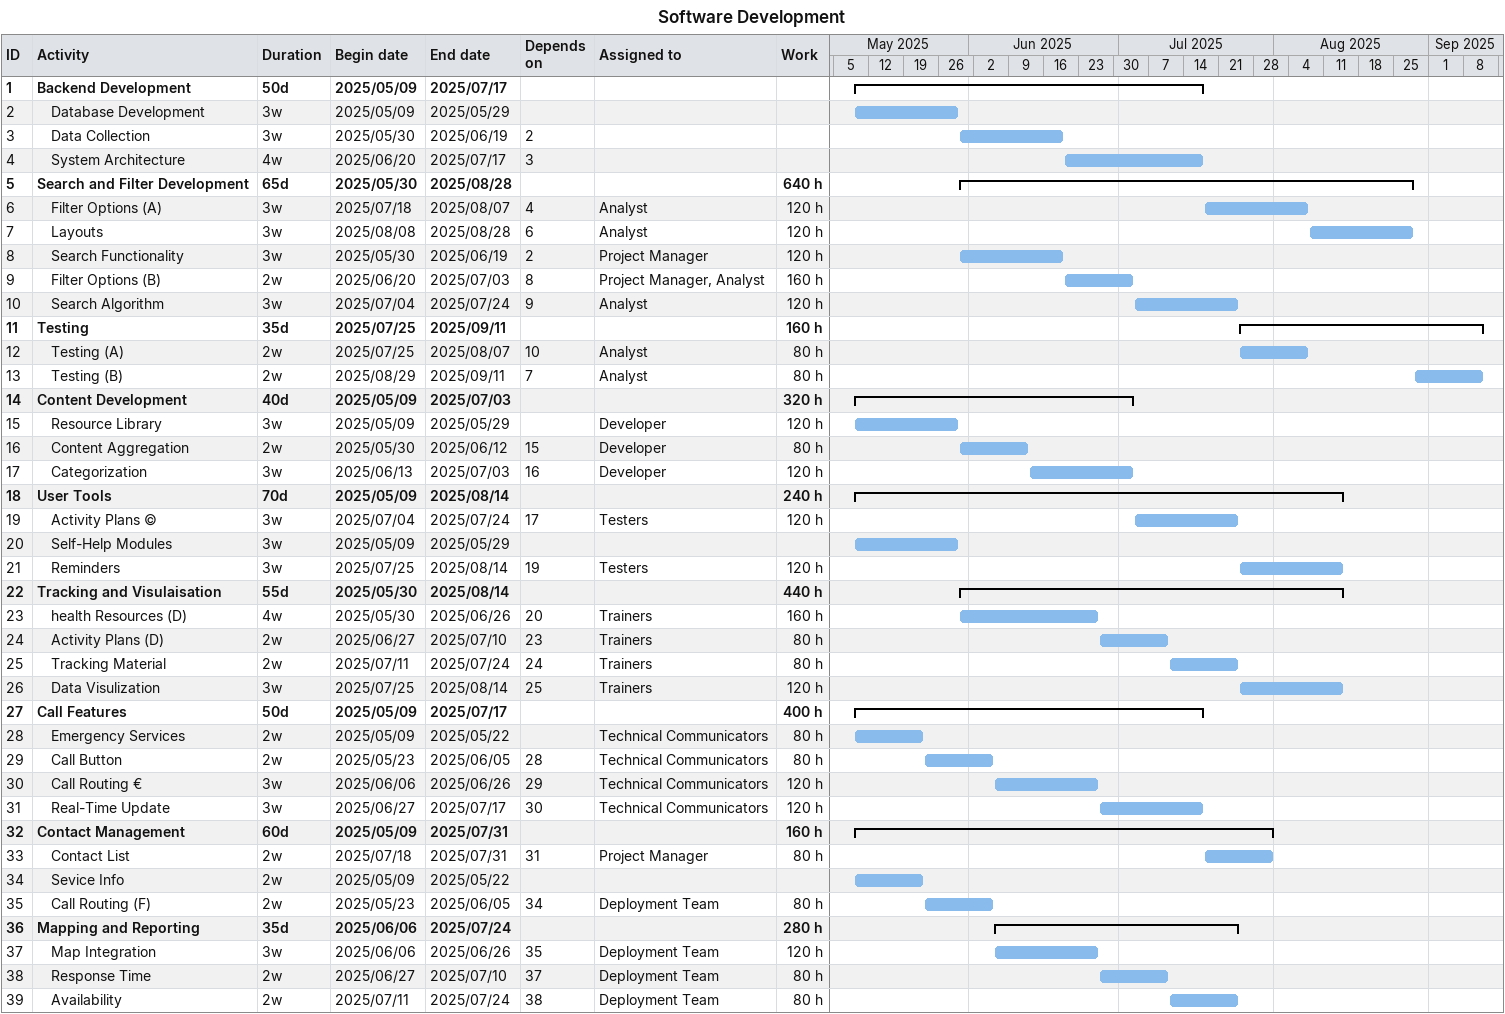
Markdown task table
Software Development

| ID | Level | Task | Duration | Start | Finish | Predecessors | Resources | Work (h) |
|---|---|---|---|---|---|---|---|---|
| 1 | 1 | **Backend Development** | 50d | 2025-05-09 | 2025-07-17 |  |  |  |
| 2 | 2 | Database Development | 3w | 2025-05-09 | 2025-05-29 |  |  |  |
| 3 | 2 | Data Collection | 3w | 2025-05-30 | 2025-06-19 | 2 |  |  |
| 4 | 2 | System Architecture | 4w | 2025-06-20 | 2025-07-17 | 3 |  |  |
| 5 | 1 | **Search and Filter Development** | 65d | 2025-05-30 | 2025-08-28 |  |  | 640 |
| 6 | 2 | Filter Options (A) | 3w | 2025-07-18 | 2025-08-07 | 4 | Analyst | 120 |
| 7 | 2 | Layouts | 3w | 2025-08-08 | 2025-08-28 | 6 | Analyst | 120 |
| 8 | 2 | Search Functionality | 3w | 2025-05-30 | 2025-06-19 | 2 | Project Manager | 120 |
| 9 | 2 | Filter Options (B) | 2w | 2025-06-20 | 2025-07-03 | 8 | Project Manager, Analyst | 160 |
| 10 | 2 | Search Algorithm | 3w | 2025-07-04 | 2025-07-24 | 9 | Analyst | 120 |
| 11 | 1 | **Testing** | 35d | 2025-07-25 | 2025-09-11 |  |  | 160 |
| 12 | 2 | Testing (A) | 2w | 2025-07-25 | 2025-08-07 | 10 | Analyst | 80 |
| 13 | 2 | Testing (B) | 2w | 2025-08-29 | 2025-09-11 | 7 | Analyst | 80 |
| 14 | 1 | **Content Development** | 40d | 2025-05-09 | 2025-07-03 |  |  | 320 |
| 15 | 2 | Resource Library | 3w | 2025-05-09 | 2025-05-29 |  | Developer | 120 |
| 16 | 2 | Content Aggregation | 2w | 2025-05-30 | 2025-06-12 | 15 | Developer | 80 |
| 17 | 2 | Categorization | 3w | 2025-06-13 | 2025-07-03 | 16 | Developer | 120 |
| 18 | 1 | **User Tools** | 70d | 2025-05-09 | 2025-08-14 |  |  | 240 |
| 19 | 2 | Activity Plans © | 3w | 2025-07-04 | 2025-07-24 | 17 | Testers | 120 |
| 20 | 2 | Self-Help Modules | 3w | 2025-05-09 | 2025-05-29 |  |  |  |
| 21 | 2 | Reminders | 3w | 2025-07-25 | 2025-08-14 | 19 | Testers | 120 |
| 22 | 1 | **Tracking and Visulaisation** | 55d | 2025-05-30 | 2025-08-14 |  |  | 440 |
| 23 | 2 | health Resources (D) | 4w | 2025-05-30 | 2025-06-26 | 20 | Trainers | 160 |
| 24 | 2 | Activity Plans (D) | 2w | 2025-06-27 | 2025-07-10 | 23 | Trainers | 80 |
| 25 | 2 | Tracking Material | 2w | 2025-07-11 | 2025-07-24 | 24 | Trainers | 80 |
| 26 | 2 | Data Visulization | 3w | 2025-07-25 | 2025-08-14 | 25 | Trainers | 120 |
| 27 | 1 | **Call Features** | 50d | 2025-05-09 | 2025-07-17 |  |  | 400 |
| 28 | 2 | Emergency Services | 2w | 2025-05-09 | 2025-05-22 |  | Technical Communicators | 80 |
| 29 | 2 | Call Button | 2w | 2025-05-23 | 2025-06-05 | 28 | Technical Communicators | 80 |
| 30 | 2 | Call Routing € | 3w | 2025-06-06 | 2025-06-26 | 29 | Technical Communicators | 120 |
| 31 | 2 | Real-Time Update | 3w | 2025-06-27 | 2025-07-17 | 30 | Technical Communicators | 120 |
| 32 | 1 | **Contact Management** | 60d | 2025-05-09 | 2025-07-31 |  |  | 160 |
| 33 | 2 | Contact List | 2w | 2025-07-18 | 2025-07-31 | 31 | Project Manager | 80 |
| 34 | 2 | Sevice Info | 2w | 2025-05-09 | 2025-05-22 |  |  |  |
| 35 | 2 | Call Routing (F) | 2w | 2025-05-23 | 2025-06-05 | 34 | Deployment Team | 80 |
| 36 | 1 | **Mapping and Reporting** | 35d | 2025-06-06 | 2025-07-24 |  |  | 280 |
| 37 | 2 | Map Integration | 3w | 2025-06-06 | 2025-06-26 | 35 | Deployment Team | 120 |
| 38 | 2 | Response Time | 2w | 2025-06-27 | 2025-07-10 | 37 | Deployment Team | 80 |
| 39 | 2 | Availability | 2w | 2025-07-11 | 2025-07-24 | 38 | Deployment Team | 80 |
